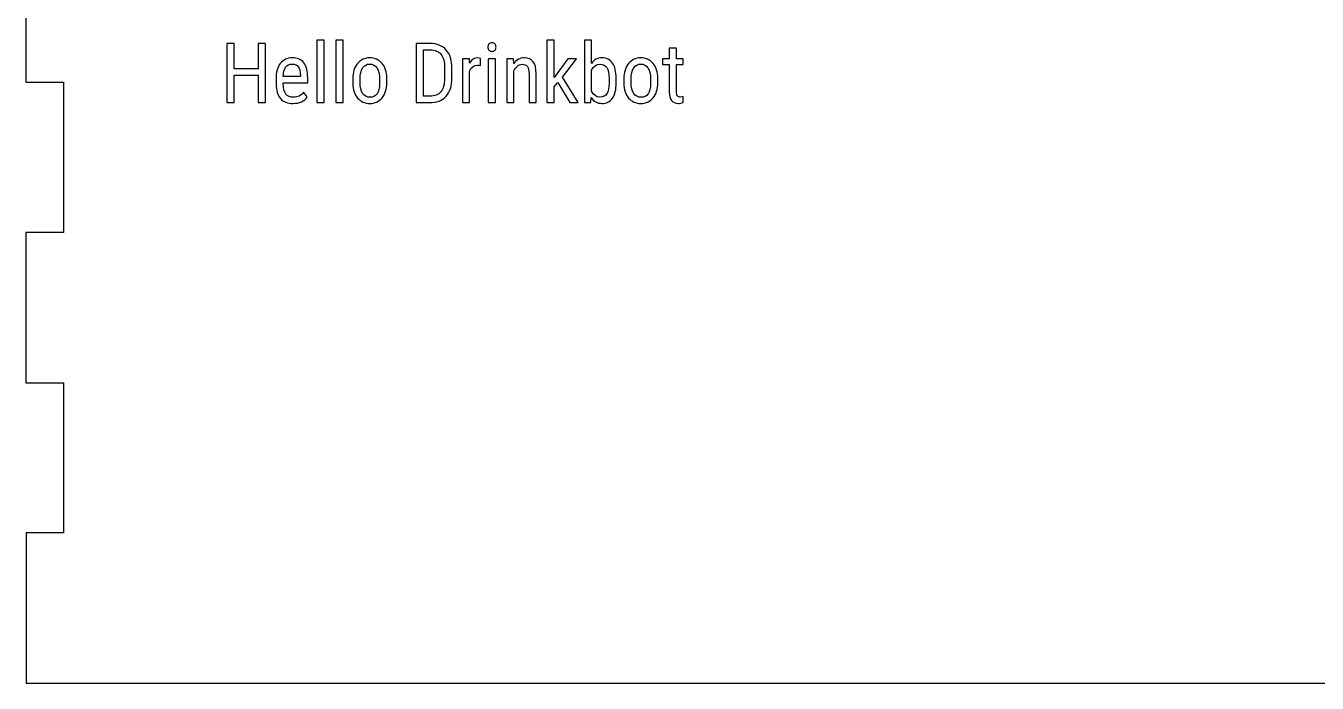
# Model space of a CAD drawing. Extents: x 594 to 1131, y 303 to 853.
# Drawn here: x 594.2 to 766.1, y 315.4 to 402.9 of the extents above; entities that cross this region are included whole.
import ezdxf

# ---------------------------------------------------------------- set-up
doc = ezdxf.new("R2010")
doc.units = 0
doc.layers.get('0').update_dxf_attribs({"linetype": 'CONTINUOUS'})

msp = doc.modelspace()

# ---------------------------------------------------------------- linework, layer by layer
at = {"color": 7}
for p, q in [((594.186839, 415.373736), (594.186839, 395.371633)), ((594.186839, 395.371633), (599.196169, 395.371633)), ((599.196169, 395.371633), (599.196169, 375.369556)), ((599.196169, 375.369556), (594.186839, 375.369556)), ((594.186839, 375.369556), (594.186839, 355.367506)), ((594.186839, 355.367506), (599.196169, 355.367506)), ((599.196169, 355.367506), (599.196169, 335.400672)), ((599.196169, 335.400672), (594.222294, 335.386385)), ((594.222294, 335.386385), (594.222294, 315.384281)), ((594.222294, 315.384281), (599.231623, 315.384281)), ((599.231623, 315.384281), (889.208739, 315.398304))]:
    msp.add_line(p, q, dxfattribs=at)
at = {"color": 0}
for p, q in [((633.883567, 400.952569), (632.927843, 400.952569)), ((632.927843, 400.952569), (632.927843, 392.658834)), ((633.883567, 400.952569), (632.927843, 400.952569)), ((632.927843, 400.952569), (632.927843, 392.658834)), ((633.883567, 392.658834), (633.883567, 400.952569)), ((633.883567, 392.658834), (633.883567, 400.952569)), ((636.415964, 400.952569), (635.460241, 400.952569)), ((635.460241, 400.952569), (635.460241, 392.658834)), ((636.415964, 400.952569), (635.460241, 400.952569)), ((635.460241, 400.952569), (635.460241, 392.658834)), ((636.415964, 392.658834), (636.415964, 400.952569)), ((636.415964, 392.658834), (636.415964, 400.952569)), ((664.520718, 400.952569), (663.564994, 400.952569)), ((663.564994, 400.952569), (663.564994, 392.658834)), ((664.520718, 400.952569), (663.564994, 400.952569)), ((663.564994, 400.952569), (663.564994, 392.658834)), ((664.520718, 395.990367), (664.520718, 400.952569)), ((664.520718, 395.990367), (664.520718, 400.952569)), ((669.49912, 400.952569), (668.548796, 400.952569)), ((668.548796, 400.952569), (668.548796, 392.658834)), ((669.49912, 400.952569), (668.548796, 400.952569)), ((668.548796, 400.952569), (668.548796, 392.658834)), ((669.49912, 397.858617), (669.49912, 400.952569)), ((669.49912, 397.858617), (669.49912, 400.952569)), ((621.939721, 400.520603), (620.9516, 400.520603)), ((620.9516, 400.520603), (620.9516, 392.658834)), ((621.939721, 400.520603), (620.9516, 400.520603)), ((620.9516, 400.520603), (620.9516, 392.658834)), ((621.939721, 397.140474), (621.939721, 400.520603)), ((621.939721, 397.140474), (621.939721, 400.520603)), ((626.097389, 400.520603), (625.103869, 400.520603)), ((625.103869, 400.520603), (625.103869, 397.140474)), ((626.097389, 400.520603), (625.103869, 400.520603)), ((625.103869, 400.520603), (625.103869, 397.140474)), ((626.097389, 392.658834), (626.097389, 400.520603)), ((626.097389, 392.658834), (626.097389, 400.520603)), ((648.008838, 400.520603), (646.135187, 400.520603)), ((646.135187, 400.520603), (646.135187, 392.658834)), ((648.008838, 400.520603), (646.135187, 400.520603)), ((646.135187, 400.520603), (646.135187, 392.658834)), ((647.123308, 393.506566), (647.123308, 399.672871)), ((647.123308, 399.672871), (648.008838, 399.672871)), ((647.123308, 393.506566), (647.123308, 399.672871)), ((647.123308, 399.672871), (648.008838, 399.672871)), ((679.850093, 399.915852), (679.850093, 398.501165)), ((680.800417, 399.915852), (679.850093, 399.915852)), ((679.850093, 399.915852), (679.850093, 398.501165)), ((680.800417, 399.915852), (679.850093, 399.915852)), ((680.800417, 398.501165), (680.800417, 399.915852)), ((680.800417, 398.501165), (680.800417, 399.915852)), ((625.103869, 397.140474), (621.939721, 397.140474)), ((625.103869, 397.140474), (621.939721, 397.140474)), ((649.931084, 397.267955), (649.931084, 395.873685)), ((649.931084, 397.267955), (649.931084, 395.873685)), ((650.908406, 395.920172), (650.908406, 397.237666)), ((650.908406, 395.920172), (650.908406, 397.237666)), ((653.241019, 398.501165), (652.312294, 398.501165)), ((652.312294, 398.501165), (652.312294, 392.658834)), ((653.241019, 398.501165), (652.312294, 398.501165)), ((652.312294, 398.501165), (652.312294, 392.658834)), ((653.257218, 397.907213), (653.241019, 398.501165)), ((653.257218, 397.907213), (653.241019, 398.501165)), ((654.725901, 397.604837), (654.720501, 398.533563)), ((654.725901, 397.604837), (654.720501, 398.533563)), ((656.707542, 398.501165), (655.751819, 398.501165)), ((655.751819, 398.501165), (655.751819, 392.658834)), ((656.707542, 398.501165), (655.751819, 398.501165)), ((655.751819, 398.501165), (655.751819, 392.658834)), ((656.707542, 392.658834), (656.707542, 398.501165)), ((656.707542, 392.658834), (656.707542, 398.501165)), ((658.208622, 398.501165), (658.208622, 392.658834)), ((659.11035, 398.501165), (658.208622, 398.501165)), ((658.208622, 398.501165), (658.208622, 392.658834)), ((659.11035, 398.501165), (658.208622, 398.501165)), ((659.137348, 397.869416), (659.11035, 398.501165)), ((659.137348, 397.869416), (659.11035, 398.501165)), ((666.340372, 398.501165), (664.520718, 395.990367)), ((666.340372, 398.501165), (664.520718, 395.990367)), ((665.627629, 396.060561), (667.485081, 398.501165)), ((665.627629, 396.060561), (667.485081, 398.501165)), ((667.485081, 398.501165), (666.340372, 398.501165)), ((667.485081, 398.501165), (666.340372, 398.501165)), ((679.850093, 398.501165), (678.959164, 398.501165)), ((678.959164, 398.501165), (678.959164, 397.729027)), ((679.850093, 398.501165), (678.959164, 398.501165)), ((678.959164, 398.501165), (678.959164, 397.729027)), ((678.959164, 397.729027), (679.850093, 397.729027)), ((678.959164, 397.729027), (679.850093, 397.729027)), ((679.850093, 397.729027), (679.850093, 394.100518)), ((679.850093, 397.729027), (679.850093, 394.100518)), ((681.680546, 398.501165), (680.800417, 398.501165)), ((681.680546, 398.501165), (680.800417, 398.501165)), ((680.800417, 394.101362), (680.800417, 397.729027)), ((680.800417, 397.729027), (681.680546, 397.729027)), ((680.800417, 394.101362), (680.800417, 397.729027)), ((680.800417, 397.729027), (681.680546, 397.729027)), ((681.680546, 397.729027), (681.680546, 398.501165)), ((681.680546, 397.729027), (681.680546, 398.501165)), ((621.939721, 392.658834), (621.939721, 396.292742)), ((621.939721, 396.292742), (625.103869, 396.292742)), ((621.939721, 392.658834), (621.939721, 396.292742)), ((621.939721, 396.292742), (625.103869, 396.292742)), ((625.103869, 396.292742), (625.103869, 392.658834)), ((625.103869, 396.292742), (625.103869, 392.658834)), ((627.495877, 395.81758), (627.495877, 395.110237)), ((627.495877, 395.81758), (627.495877, 395.110237)), ((630.751817, 396.114557), (628.451601, 396.114557)), ((630.751817, 396.114557), (628.451601, 396.114557)), ((630.751817, 396.244146), (630.751817, 396.114557)), ((630.751817, 396.244146), (630.751817, 396.114557)), ((631.707541, 395.293822), (631.707541, 395.920172)), ((631.707541, 395.293822), (631.707541, 395.920172)), ((637.71726, 395.849978), (637.71726, 395.212829)), ((637.71726, 395.849978), (637.71726, 395.212829)), ((638.672984, 395.299222), (638.672984, 395.855377)), ((638.672984, 395.299222), (638.672984, 395.855377)), ((641.280975, 395.849978), (641.280975, 395.191231)), ((641.280975, 395.849978), (641.280975, 395.191231)), ((642.236699, 395.299222), (642.236699, 395.914773)), ((642.236699, 395.299222), (642.236699, 395.914773)), ((653.268017, 392.658834), (653.268017, 396.838099)), ((653.268017, 392.658834), (653.268017, 396.838099)), ((659.164346, 392.658834), (659.164346, 396.902893)), ((659.164346, 392.658834), (659.164346, 396.902893)), ((661.178385, 396.497926), (661.178385, 392.658834)), ((661.178385, 396.497926), (661.178385, 392.658834)), ((662.128709, 392.658834), (662.128709, 396.541122)), ((662.128709, 392.658834), (662.128709, 396.541122)), ((667.728061, 392.658834), (665.627629, 396.060561)), ((667.728061, 392.658834), (665.627629, 396.060561)), ((669.49912, 394.185899), (669.49912, 396.963301)), ((669.49912, 394.185899), (669.49912, 396.963301)), ((671.826334, 395.846941), (671.826334, 395.259147)), ((671.826334, 395.846941), (671.826334, 395.259147)), ((672.776658, 395.299222), (672.776658, 395.876976)), ((672.776658, 395.299222), (672.776658, 395.876976)), ((673.797176, 395.849978), (673.797176, 395.212829)), ((673.797176, 395.849978), (673.797176, 395.212829)), ((674.7529, 395.299222), (674.7529, 395.855377)), ((674.7529, 395.299222), (674.7529, 395.855377)), ((677.360892, 395.849978), (677.360892, 395.191231)), ((677.360892, 395.849978), (677.360892, 395.191231)), ((678.316615, 395.299222), (678.316615, 395.914773)), ((678.316615, 395.299222), (678.316615, 395.914773)), ((628.446201, 395.158833), (628.446201, 395.293822)), ((628.446201, 395.293822), (631.707541, 395.293822)), ((628.446201, 395.158833), (628.446201, 395.293822)), ((628.446201, 395.293822), (631.707541, 395.293822)), ((631.658945, 393.425572), (631.162184, 394.030324)), ((631.658945, 393.425572), (631.162184, 394.030324)), ((664.520718, 394.748466), (665.028277, 395.331619)), ((664.520718, 394.748466), (665.028277, 395.331619)), ((664.520718, 392.658834), (664.520718, 394.748466)), ((664.520718, 392.658834), (664.520718, 394.748466)), ((665.028277, 395.331619), (666.61575, 392.658834)), ((665.028277, 395.331619), (666.61575, 392.658834)), ((620.9516, 392.658834), (621.939721, 392.658834)), ((620.9516, 392.658834), (621.939721, 392.658834)), ((625.103869, 392.658834), (626.097389, 392.658834)), ((625.103869, 392.658834), (626.097389, 392.658834)), ((632.927843, 392.658834), (633.883567, 392.658834)), ((632.927843, 392.658834), (633.883567, 392.658834)), ((635.460241, 392.658834), (636.415964, 392.658834)), ((635.460241, 392.658834), (636.415964, 392.658834)), ((646.135187, 392.658834), (647.895447, 392.658834)), ((646.135187, 392.658834), (647.895447, 392.658834)), ((647.917045, 393.506566), (647.123308, 393.506566)), ((647.917045, 393.506566), (647.123308, 393.506566)), ((652.312294, 392.658834), (653.268017, 392.658834)), ((652.312294, 392.658834), (653.268017, 392.658834)), ((655.751819, 392.658834), (656.707542, 392.658834)), ((655.751819, 392.658834), (656.707542, 392.658834)), ((658.208622, 392.658834), (659.164346, 392.658834)), ((658.208622, 392.658834), (659.164346, 392.658834)), ((661.178385, 392.658834), (662.128709, 392.658834)), ((661.178385, 392.658834), (662.128709, 392.658834)), ((663.564994, 392.658834), (664.520718, 392.658834)), ((663.564994, 392.658834), (664.520718, 392.658834)), ((666.61575, 392.658834), (667.728061, 392.658834)), ((666.61575, 392.658834), (667.728061, 392.658834)), ((668.548796, 392.658834), (669.418126, 392.658834)), ((668.548796, 392.658834), (669.418126, 392.658834)), ((669.418126, 392.658834), (669.466723, 393.349978)), ((669.418126, 392.658834), (669.466723, 393.349978)), ((681.675147, 392.658159), (681.685946, 393.463369)), ((681.675147, 392.658159), (681.685946, 393.463369))]:
    msp.add_line(p, q, dxfattribs=at)
for points in [[(656.23778, 400.628595), (656.057738, 400.628595), (655.922749, 400.572743), (655.832812, 400.461208)], [(656.23778, 400.628595), (656.057738, 400.628595), (655.922749, 400.572743), (655.832812, 400.461208)], [(656.645447, 400.458508), (656.553655, 400.571899), (656.417737, 400.628595), (656.23778, 400.628595)], [(656.645447, 400.458508), (656.553655, 400.571899), (656.417737, 400.628595), (656.23778, 400.628595)], [(650.147067, 399.659372), (649.639507, 400.233498), (648.926764, 400.520603), (648.008838, 400.520603)], [(650.147067, 399.659372), (649.639507, 400.233498), (648.926764, 400.520603), (648.008838, 400.520603)], [(648.008838, 399.672871), (648.653158, 399.672871), (649.134648, 399.479162), (649.453222, 399.091912)], [(648.008838, 399.672871), (648.653158, 399.672871), (649.134648, 399.479162), (649.453222, 399.091912)], [(649.453222, 399.091912), (649.771797, 398.704577), (649.931084, 398.096619), (649.931084, 397.267955)], [(649.453222, 399.091912), (649.771797, 398.704577), (649.931084, 398.096619), (649.931084, 397.267955)], [(650.908406, 397.237666), (650.908406, 398.277927), (650.654626, 399.085162), (650.147067, 399.659372)], [(650.908406, 397.237666), (650.908406, 398.277927), (650.654626, 399.085162), (650.147067, 399.659372)], [(655.832812, 400.461208), (655.742791, 400.349589), (655.697823, 400.212828), (655.697823, 400.050841)], [(655.832812, 400.461208), (655.742791, 400.349589), (655.697823, 400.212828), (655.697823, 400.050841)], [(655.697823, 400.050841), (655.697823, 399.888854), (655.742791, 399.753865), (655.832812, 399.645873)], [(655.697823, 400.050841), (655.697823, 399.888854), (655.742791, 399.753865), (655.832812, 399.645873)], [(655.832812, 399.645873), (655.922749, 399.537882), (656.057738, 399.483886), (656.23778, 399.483886)], [(655.832812, 399.645873), (655.922749, 399.537882), (656.057738, 399.483886), (656.23778, 399.483886)], [(656.23778, 399.483886), (656.421365, 399.483886), (656.558126, 399.537882), (656.648147, 399.645873)], [(656.23778, 399.483886), (656.421365, 399.483886), (656.558126, 399.537882), (656.648147, 399.645873)], [(656.783136, 400.050841), (656.783136, 400.2092), (656.73724, 400.345117), (656.645447, 400.458508)], [(656.783136, 400.050841), (656.783136, 400.2092), (656.73724, 400.345117), (656.645447, 400.458508)], [(656.648147, 399.645873), (656.738084, 399.753865), (656.783136, 399.888854), (656.783136, 400.050841)], [(656.648147, 399.645873), (656.738084, 399.753865), (656.783136, 399.888854), (656.783136, 400.050841)], [(628.065532, 397.866716), (627.685706, 397.371728), (627.495877, 396.688682), (627.495877, 395.81758)], [(628.065532, 397.866716), (627.685706, 397.371728), (627.495877, 396.688682), (627.495877, 395.81758)], [(629.655705, 398.609156), (628.975359, 398.609156), (628.445273, 398.36162), (628.065532, 397.866716)], [(629.655705, 398.609156), (628.975359, 398.609156), (628.445273, 398.36162), (628.065532, 397.866716)], [(628.451601, 396.114557), (628.476743, 396.686911), (628.584734, 397.108921), (628.775575, 397.380755)], [(628.451601, 396.114557), (628.476743, 396.686911), (628.584734, 397.108921), (628.775575, 397.380755)], [(628.775575, 397.380755), (628.966332, 397.652505), (629.25968, 397.788422), (629.655705, 397.788422)], [(628.775575, 397.380755), (628.966332, 397.652505), (629.25968, 397.788422), (629.655705, 397.788422)], [(631.189182, 397.955809), (630.850781, 398.391318), (630.339594, 398.609156), (629.655705, 398.609156)], [(631.189182, 397.955809), (630.850781, 398.391318), (630.339594, 398.609156), (629.655705, 398.609156)], [(629.655705, 397.788422), (630.012076, 397.788422), (630.277499, 397.669632), (630.452141, 397.432051)], [(629.655705, 397.788422), (630.012076, 397.788422), (630.277499, 397.669632), (630.452141, 397.432051)], [(630.452141, 397.432051), (630.626699, 397.19447), (630.726591, 396.798445), (630.751817, 396.244146)], [(630.452141, 397.432051), (630.626699, 397.19447), (630.726591, 396.798445), (630.751817, 396.244146)], [(631.707541, 395.920172), (631.700285, 396.841642), (631.527499, 397.520216), (631.189182, 397.955809)], [(631.707541, 395.920172), (631.700285, 396.841642), (631.527499, 397.520216), (631.189182, 397.955809)], [(638.335511, 397.866716), (637.923288, 397.371728), (637.71726, 396.699482), (637.71726, 395.849978)], [(638.335511, 397.866716), (637.923288, 397.371728), (637.71726, 396.699482), (637.71726, 395.849978)], [(639.96888, 398.609156), (639.292078, 398.609156), (638.74765, 398.36162), (638.335511, 397.866716)], [(639.96888, 398.609156), (639.292078, 398.609156), (638.74765, 398.36162), (638.335511, 397.866716)], [(638.672984, 395.855377), (638.672984, 396.44933), (638.790846, 396.919936), (639.026656, 397.267364)], [(638.672984, 395.855377), (638.672984, 396.44933), (638.790846, 396.919936), (639.026656, 397.267364)], [(639.026656, 397.267364), (639.262381, 397.614708), (639.576484, 397.788422), (639.96888, 397.788422)], [(639.026656, 397.267364), (639.262381, 397.614708), (639.576484, 397.788422), (639.96888, 397.788422)], [(641.60225, 397.885615), (641.190026, 398.367948), (640.645598, 398.609156), (639.96888, 398.609156)], [(641.60225, 397.885615), (641.190026, 398.367948), (640.645598, 398.609156), (639.96888, 398.609156)], [(639.96888, 397.788422), (640.368448, 397.788422), (640.687023, 397.614708), (640.924604, 397.267364)], [(639.96888, 397.788422), (640.368448, 397.788422), (640.687023, 397.614708), (640.924604, 397.267364)], [(640.924604, 397.267364), (641.162185, 396.919936), (641.280975, 396.447474), (641.280975, 395.849978)], [(640.924604, 397.267364), (641.162185, 396.919936), (641.280975, 396.447474), (641.280975, 395.849978)], [(642.236699, 395.914773), (642.2259, 396.746306), (642.014389, 397.403197), (641.60225, 397.885615)], [(642.236699, 395.914773), (642.2259, 396.746306), (642.014389, 397.403197), (641.60225, 397.885615)], [(654.342531, 398.609156), (653.874541, 398.609156), (653.51277, 398.375119), (653.257218, 397.907213)], [(654.342531, 398.609156), (653.874541, 398.609156), (653.51277, 398.375119), (653.257218, 397.907213)], [(653.268017, 396.838099), (653.462402, 397.374427), (653.804346, 397.642634), (654.293935, 397.642634)], [(653.268017, 396.838099), (653.462402, 397.374427), (653.804346, 397.642634), (654.293935, 397.642634)], [(654.293935, 397.642634), (654.448667, 397.642634), (654.592683, 397.629979), (654.725901, 397.604837)], [(654.293935, 397.642634), (654.448667, 397.642634), (654.592683, 397.629979), (654.725901, 397.604837)], [(654.720501, 398.533563), (654.619681, 398.58393), (654.493719, 398.609156), (654.342531, 398.609156)], [(654.720501, 398.533563), (654.619681, 398.58393), (654.493719, 398.609156), (654.342531, 398.609156)], [(660.557435, 398.609156), (659.981453, 398.609156), (659.508062, 398.362548), (659.137348, 397.869416)], [(660.557435, 398.609156), (659.981453, 398.609156), (659.508062, 398.362548), (659.137348, 397.869416)], [(659.164346, 396.902893), (659.279509, 397.158445), (659.431625, 397.3654), (659.62061, 397.523844)], [(659.164346, 396.902893), (659.279509, 397.158445), (659.431625, 397.3654), (659.62061, 397.523844)], [(659.62061, 397.523844), (659.809594, 397.682203), (660.022877, 397.761424), (660.260458, 397.761424)], [(659.62061, 397.523844), (659.809594, 397.682203), (660.022877, 397.761424), (660.260458, 397.761424)], [(660.260458, 397.761424), (660.566378, 397.761424), (660.795859, 397.665076), (660.948903, 397.472548)], [(660.260458, 397.761424), (660.566378, 397.761424), (660.795859, 397.665076), (660.948903, 397.472548)], [(662.128709, 396.541122), (662.114282, 397.919784), (661.590524, 398.609156), (660.557435, 398.609156)], [(662.128709, 396.541122), (662.114282, 397.919784), (661.590524, 398.609156), (660.557435, 398.609156)], [(660.948903, 397.472548), (661.101863, 397.279935), (661.178385, 396.955033), (661.178385, 396.497926)], [(660.948903, 397.472548), (661.101863, 397.279935), (661.178385, 396.955033), (661.178385, 396.497926)], [(670.849012, 398.609156), (670.262231, 398.609156), (669.812295, 398.35892), (669.49912, 397.858617)], [(670.849012, 398.609156), (670.262231, 398.609156), (669.812295, 398.35892), (669.49912, 397.858617)], [(669.49912, 396.963301), (669.740244, 397.495327), (670.107415, 397.761424), (670.600632, 397.761424)], [(669.49912, 396.963301), (669.740244, 397.495327), (670.107415, 397.761424), (670.600632, 397.761424)], [(670.600632, 397.761424), (671.032597, 397.761424), (671.344844, 397.614877), (671.537457, 397.321866)], [(670.600632, 397.761424), (671.032597, 397.761424), (671.344844, 397.614877), (671.537457, 397.321866)], [(672.290697, 397.928811), (671.970266, 398.382375), (671.489705, 398.609156), (670.849012, 398.609156)], [(672.290697, 397.928811), (671.970266, 398.382375), (671.489705, 398.609156), (670.849012, 398.609156)], [(671.537457, 397.321866), (671.729985, 397.028855), (671.826334, 396.537241), (671.826334, 395.846941)], [(671.537457, 397.321866), (671.729985, 397.028855), (671.826334, 396.537241), (671.826334, 395.846941)], [(672.776658, 395.876976), (672.77303, 396.791274), (672.611043, 397.475247), (672.290697, 397.928811)], [(672.776658, 395.876976), (672.77303, 396.791274), (672.611043, 397.475247), (672.290697, 397.928811)], [(674.415427, 397.866716), (674.003204, 397.371728), (673.797176, 396.699482), (673.797176, 395.849978)], [(674.415427, 397.866716), (674.003204, 397.371728), (673.797176, 396.699482), (673.797176, 395.849978)], [(676.048796, 398.609156), (675.371994, 398.609156), (674.827566, 398.36162), (674.415427, 397.866716)], [(676.048796, 398.609156), (675.371994, 398.609156), (674.827566, 398.36162), (674.415427, 397.866716)], [(674.7529, 395.855377), (674.7529, 396.44933), (674.870762, 396.919936), (675.106572, 397.267364)], [(674.7529, 395.855377), (674.7529, 396.44933), (674.870762, 396.919936), (675.106572, 397.267364)], [(675.106572, 397.267364), (675.342297, 397.614708), (675.6564, 397.788422), (676.048796, 397.788422)], [(675.106572, 397.267364), (675.342297, 397.614708), (675.6564, 397.788422), (676.048796, 397.788422)], [(677.682166, 397.885615), (677.269943, 398.367948), (676.725514, 398.609156), (676.048796, 398.609156)], [(677.682166, 397.885615), (677.269943, 398.367948), (676.725514, 398.609156), (676.048796, 398.609156)], [(676.048796, 397.788422), (676.448364, 397.788422), (676.766939, 397.614708), (677.00452, 397.267364)], [(676.048796, 397.788422), (676.448364, 397.788422), (676.766939, 397.614708), (677.00452, 397.267364)], [(677.00452, 397.267364), (677.242101, 396.919936), (677.360892, 396.447474), (677.360892, 395.849978)], [(677.00452, 397.267364), (677.242101, 396.919936), (677.360892, 396.447474), (677.360892, 395.849978)], [(678.316615, 395.914773), (678.305816, 396.746306), (678.094305, 397.403197), (677.682166, 397.885615)], [(678.316615, 395.914773), (678.305816, 396.746306), (678.094305, 397.403197), (677.682166, 397.885615)], [(649.931084, 395.873685), (649.923828, 395.09176), (649.76007, 394.501773), (649.439723, 394.103724)], [(649.931084, 395.873685), (649.923828, 395.09176), (649.76007, 394.501773), (649.439723, 394.103724)], [(650.136268, 393.509266), (650.650998, 394.07622), (650.908406, 394.879827), (650.908406, 395.920172)], [(650.136268, 393.509266), (650.650998, 394.07622), (650.908406, 394.879827), (650.908406, 395.920172)], [(627.495877, 395.110237), (627.503049, 394.271448), (627.701061, 393.635227), (628.08983, 393.20149)], [(627.495877, 395.110237), (627.503049, 394.271448), (627.701061, 393.635227), (628.08983, 393.20149)], [(628.799873, 393.792743), (628.564064, 394.077064), (628.446201, 394.532483), (628.446201, 395.158833)], [(628.799873, 393.792743), (628.564064, 394.077064), (628.446201, 394.532483), (628.446201, 395.158833)], [(629.817692, 393.366177), (629.374927, 393.366177), (629.035598, 393.508337), (628.799873, 393.792743)], [(629.817692, 393.366177), (629.374927, 393.366177), (629.035598, 393.508337), (628.799873, 393.792743)], [(631.162184, 394.030324), (630.974971, 393.799914), (630.774259, 393.631599), (630.560132, 393.525464)], [(631.162184, 394.030324), (630.974971, 393.799914), (630.774259, 393.631599), (630.560132, 393.525464)], [(637.71726, 395.212829), (637.731603, 394.395638), (637.943114, 393.74769), (638.35171, 393.268985)], [(637.71726, 395.212829), (637.731603, 394.395638), (637.943114, 393.74769), (638.35171, 393.268985)], [(639.026656, 393.881836), (638.790846, 394.225552), (638.672984, 394.698014), (638.672984, 395.299222)], [(639.026656, 393.881836), (638.790846, 394.225552), (638.672984, 394.698014), (638.672984, 395.299222)], [(639.979679, 393.366177), (639.580111, 393.366177), (639.262381, 393.538035), (639.026656, 393.881836)], [(639.979679, 393.366177), (639.580111, 393.366177), (639.262381, 393.538035), (639.026656, 393.881836)], [(641.280975, 395.191231), (641.255749, 393.974472), (640.822012, 393.366177), (639.979679, 393.366177)], [(641.280975, 395.191231), (641.255749, 393.974472), (640.822012, 393.366177), (639.979679, 393.366177)], [(641.621148, 393.290583), (642.031515, 393.783715), (642.236699, 394.453262), (642.236699, 395.299222)], [(641.621148, 393.290583), (642.031515, 393.783715), (642.236699, 394.453262), (642.236699, 395.299222)], [(649.439723, 394.103724), (649.119293, 393.70559), (648.611733, 393.506566), (647.917045, 393.506566)], [(649.439723, 394.103724), (649.119293, 393.70559), (648.611733, 393.506566), (647.917045, 393.506566)], [(670.611431, 393.398574), (670.107415, 393.398574), (669.736701, 393.66096), (669.49912, 394.185899)], [(670.611431, 393.398574), (670.107415, 393.398574), (669.736701, 393.66096), (669.49912, 394.185899)], [(671.540157, 393.851547), (671.352944, 393.549509), (671.043396, 393.398574), (670.611431, 393.398574)], [(671.540157, 393.851547), (671.352944, 393.549509), (671.043396, 393.398574), (670.611431, 393.398574)], [(671.826334, 395.259147), (671.822706, 394.622757), (671.727286, 394.153586), (671.540157, 393.851547)], [(671.826334, 395.259147), (671.822706, 394.622757), (671.727286, 394.153586), (671.540157, 393.851547)], [(672.285297, 393.241987), (672.612815, 393.702722), (672.776658, 394.388467), (672.776658, 395.299222)], [(672.285297, 393.241987), (672.612815, 393.702722), (672.776658, 394.388467), (672.776658, 395.299222)], [(673.797176, 395.212829), (673.811519, 394.395638), (674.02303, 393.74769), (674.431626, 393.268985)], [(673.797176, 395.212829), (673.811519, 394.395638), (674.02303, 393.74769), (674.431626, 393.268985)], [(675.106572, 393.881836), (674.870762, 394.225552), (674.7529, 394.698014), (674.7529, 395.299222)], [(675.106572, 393.881836), (674.870762, 394.225552), (674.7529, 394.698014), (674.7529, 395.299222)], [(676.059596, 393.366177), (675.660027, 393.366177), (675.342297, 393.538035), (675.106572, 393.881836)], [(676.059596, 393.366177), (675.660027, 393.366177), (675.342297, 393.538035), (675.106572, 393.881836)], [(677.360892, 395.191231), (677.335665, 393.974472), (676.901928, 393.366177), (676.059596, 393.366177)], [(677.360892, 395.191231), (677.335665, 393.974472), (676.901928, 393.366177), (676.059596, 393.366177)], [(677.701064, 393.290583), (678.111432, 393.783715), (678.316615, 394.453262), (678.316615, 395.299222)], [(677.701064, 393.290583), (678.111432, 393.783715), (678.316615, 394.453262), (678.316615, 395.299222)], [(679.850093, 394.100518), (679.850093, 393.607301), (679.949057, 393.225788), (680.147069, 392.95581)], [(679.850093, 394.100518), (679.850093, 393.607301), (679.949057, 393.225788), (680.147069, 392.95581)], [(680.913808, 393.576929), (680.838214, 393.695888), (680.800417, 393.870699), (680.800417, 394.101362)], [(680.913808, 393.576929), (680.838214, 393.695888), (680.800417, 393.870699), (680.800417, 394.101362)], [(628.08983, 393.20149), (628.478599, 392.767669), (629.036526, 392.550842), (629.763696, 392.550842)], [(628.08983, 393.20149), (628.478599, 392.767669), (629.036526, 392.550842), (629.763696, 392.550842)], [(629.763696, 392.550842), (630.6132, 392.550842), (631.24495, 392.842419), (631.658945, 393.425572)], [(629.763696, 392.550842), (630.6132, 392.550842), (631.24495, 392.842419), (631.658945, 393.425572)], [(630.560132, 393.525464), (630.345921, 393.419245), (630.098469, 393.366177), (629.817692, 393.366177)], [(630.560132, 393.525464), (630.345921, 393.419245), (630.098469, 393.366177), (629.817692, 393.366177)], [(638.35171, 393.268985), (638.760221, 392.790195), (639.302877, 392.550842), (639.979679, 392.550842)], [(638.35171, 393.268985), (638.760221, 392.790195), (639.302877, 392.550842), (639.979679, 392.550842)], [(639.979679, 392.550842), (640.663569, 392.550842), (641.210781, 392.797366), (641.621148, 393.290583)], [(639.979679, 392.550842), (640.663569, 392.550842), (641.210781, 392.797366), (641.621148, 393.290583)], [(647.895447, 392.658834), (648.87454, 392.658834), (649.621453, 392.942311), (650.136268, 393.509266)], [(647.895447, 392.658834), (648.87454, 392.658834), (649.621453, 392.942311), (650.136268, 393.509266)], [(669.466723, 393.349978), (669.77627, 392.817193), (670.240633, 392.550842), (670.859811, 392.550842)], [(669.466723, 393.349978), (669.77627, 392.817193), (670.240633, 392.550842), (670.859811, 392.550842)], [(670.859811, 392.550842), (671.482533, 392.550842), (671.957695, 392.781168), (672.285297, 393.241987)], [(670.859811, 392.550842), (671.482533, 392.550842), (671.957695, 392.781168), (672.285297, 393.241987)], [(674.431626, 393.268985), (674.840137, 392.790195), (675.382793, 392.550842), (676.059596, 392.550842)], [(674.431626, 393.268985), (674.840137, 392.790195), (675.382793, 392.550842), (676.059596, 392.550842)], [(676.059596, 392.550842), (676.743485, 392.550842), (677.290697, 392.797366), (677.701064, 393.290583)], [(676.059596, 392.550842), (676.743485, 392.550842), (677.290697, 392.797366), (677.701064, 393.290583)], [(680.147069, 392.95581), (680.344997, 392.685832), (680.63303, 392.550842), (681.011, 392.550842)], [(680.147069, 392.95581), (680.344997, 392.685832), (680.63303, 392.550842), (681.011, 392.550842)], [(681.302576, 393.398574), (681.118991, 393.398574), (680.989401, 393.45797), (680.913808, 393.576929)], [(681.302576, 393.398574), (681.118991, 393.398574), (680.989401, 393.45797), (680.913808, 393.576929)], [(681.011, 392.550842), (681.237782, 392.550842), (681.459164, 392.586615), (681.675147, 392.658159)], [(681.011, 392.550842), (681.237782, 392.550842), (681.459164, 392.586615), (681.675147, 392.658159)], [(681.685946, 393.463369), (681.556356, 393.420173), (681.428538, 393.398574), (681.302576, 393.398574)], [(681.685946, 393.463369), (681.556356, 393.420173), (681.428538, 393.398574), (681.302576, 393.398574)]]:
    msp.add_open_spline(points, degree=3, dxfattribs=at)

doc.saveas('drawing.dxf')
